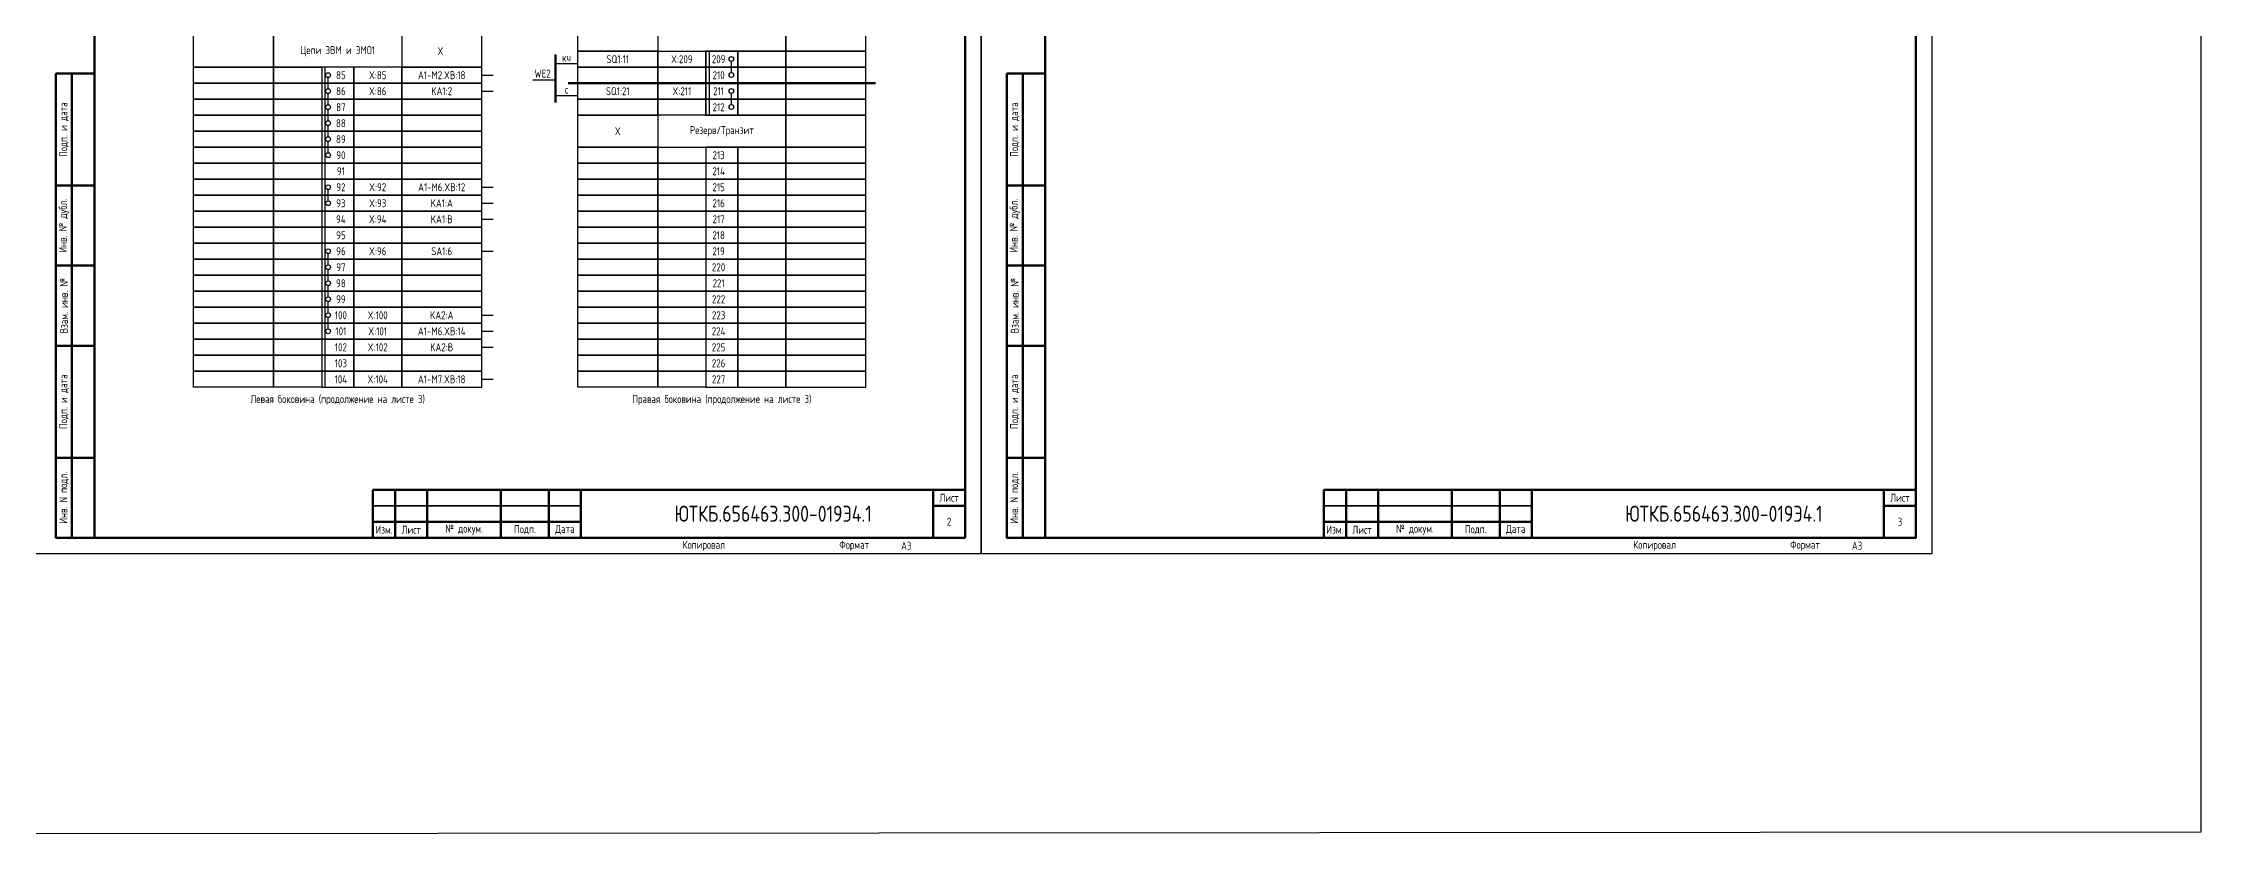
# Model space of a CAD drawing. Header units: millimetres. Extents: x -920 to 3495, y -90 to 589.
# Drawn here: x 2821 to 3495, y -90 to 160 of the extents above; entities that cross this region are included whole.
import ezdxf

# ---------------------------------------------------------------- set-up
doc = ezdxf.new("R2010")
doc.units = ezdxf.units.MM
doc.styles.add('Gost_type_A', font='GOST_A.TTF')

# ---------------------------------------------------------------- blocks, each defined once
blk = doc.blocks.new('Штамп левый нижний')
at = {"lineweight": 50}
for points in [[(-12, 145), (-7, 145), (-7, 110), (-12, 110)], [(-7, 145), (0, 145), (0, 110), (-7, 110)], [(-12, 110), (-7, 110), (-7, 85), (-12, 85)], [(-7, 110), (0, 110), (0, 85), (-7, 85)], [(-12, 85), (-7, 85), (-7, 60), (-12, 60)], [(-7, 85), (0, 85), (0, 60), (-7, 60)], [(-12, 60), (-7, 60), (-7, 25), (-12, 25)], [(-7, 60), (0, 60), (0, 25), (-7, 25)], [(-12, 25), (-7, 25), (-7, 0), (-12, 0)], [(-7, 25), (0, 25), (0, 0), (-7, 0)]]:
    blk.add_lwpolyline(points, close=True, dxfattribs=at)
at = {"char_height": 2.5, "attachment_point": 5, "rotation": 90, "style": 'Gost_type_A'}
for s, insert, width in [('Подп. и дата', (-9.5, 127.5), 35), ('Инв. № дубл.', (-9.5, 97.5), 25), ('Взам. инв. №', (-9.5, 72.5), 25), ('Подп. и дата', (-9.5, 42.5), 35), ('Инв. N подл.', (-9.5, 12.5), 25)]:
    blk.add_mtext(s, dxfattribs=dict(at, insert=insert, width=width))
blk = doc.blocks.new('Штамп малый нижний')
at = {"lineweight": 50}
for points in [[(-185, 15), (-178, 15), (-178, 5), (-185, 5)], [(-178, 15), (-168, 15), (-168, 5), (-178, 5)], [(-168, 15), (-145, 15), (-145, 5), (-168, 5)], [(-145, 15), (-130, 15), (-130, 5), (-145, 5)], [(-130, 15), (-120, 15), (-120, 5), (-130, 5)], [(-120, 15), (-10, 15), (-10, 0), (-120, 0)], [(-10, 15), (0, 15), (0, 10), (-10, 10)], [(-10, 10), (0, 10), (0, 0), (-10, 0)], [(-185, 5), (-178, 5), (-178, 0), (-185, 0)], [(-178, 5), (-168, 5), (-168, 0), (-178, 0)], [(-168, 5), (-145, 5), (-145, 0), (-168, 0)], [(-145, 5), (-130, 5), (-130, 0), (-145, 0)], [(-130, 5), (-120, 5), (-120, 0), (-130, 0)]]:
    blk.add_lwpolyline(points, close=True, dxfattribs=at)
for points in [[(-185, 15), (-178, 15), (-178, 10), (-185, 10)], [(-178, 15), (-168, 15), (-168, 10), (-178, 10)], [(-168, 15), (-145, 15), (-145, 10), (-168, 10)], [(-145, 15), (-130, 15), (-130, 10), (-145, 10)], [(-130, 15), (-120, 15), (-120, 10), (-130, 10)], [(-185, 10), (-178, 10), (-178, 5), (-185, 5)], [(-178, 10), (-168, 10), (-168, 5), (-178, 5)], [(-168, 10), (-145, 10), (-145, 5), (-168, 5)], [(-145, 10), (-130, 10), (-130, 5), (-145, 5)], [(-130, 10), (-120, 10), (-120, 5), (-130, 5)]]:
    blk.add_lwpolyline(points, close=True)
at = {"char_height": 2.5, "style": 'Gost_type_A'}
for s, insert, width, attachment_point in [('Лист', (-5, 12.5), 10, 5), ('Изм.', (-181.5, 2.5), 7, 5), ('Лист', (-173, 2.5), 10, 5), ('№ докум.', (-156.5, 2.5), 23, 5), ('Подп.', (-137.5, 2.5), 15, 5), ('Дата', (-125, 2.5), 10, 5), ('Копировал', (-75, -2.53), 13.1202, 6), ('Формат', (-30, -2.53), 13.1202, 6)]:
    blk.add_mtext(s, dxfattribs=dict(at, insert=insert, width=width, attachment_point=attachment_point))

msp = doc.modelspace()

# ---------------------------------------------------------------- linework, layer by layer
at = {"linetype": 'ByBlock', "lineweight": 60}
msp.add_line((2981, 141), (2981, 156), dxfattribs=at)
for p, q in [((2909, 152), (2909, 52)), ((2910, 145.25), (2910, 148.75)), ((2958, 149.5), (2961.62, 149.5)), ((2988, 153), (2981, 153)), ((2910, 140.25), (2910, 143.75)), ((2958, 144.5), (2961.62, 144.5)), ((2974, 148), (2981, 148)), ((2988, 143), (2981, 143)), ((2910, 135.25), (2910, 138.75)), ((2910, 130.25), (2910, 133.75)), ((2910, 125.25), (2910, 128.75)), ((2910, 110.25), (2910, 113.75)), ((2958, 114.5), (2961.62, 114.5)), ((2958, 109.5), (2961.62, 109.5)), ((2958, 104.5), (2961.62, 104.5)), ((2958, 94.5), (2961.62, 94.5)), ((2910, 90.25), (2910, 93.75)), ((2910, 85.25), (2910, 88.75)), ((2910, 80.25), (2910, 83.75)), ((2910, 75.25), (2910, 78.75)), ((2958, 74.5), (2961.62, 74.5)), ((2910, 70.25), (2910, 73.75)), ((2958, 69.5), (2961.62, 69.5)), ((2958, 64.5), (2961.62, 64.5)), ((2958, 54.5), (2961.62, 54.5))]:
    msp.add_line(p, q)
at = {"lineweight": -2}
for p, q in [((3036, 150.25), (3036, 153.75)), ((3036, 140.25), (3036, 143.75))]:
    msp.add_line(p, q, dxfattribs=at)
at = {"lineweight": 50}
msp.add_line((2985, 147), (3081, 147), dxfattribs=at)
at = {"color": 94, "lineweight": 30}
msp.add_lwpolyline([(-920, 586), (3495, 589), (3495, -87), (-920, -90)], close=True, dxfattribs=at)
for points in [[(3114, 420), (3114, 0), (2817, 0), (2817, 420)], [(3411, 420), (3411, 0), (3114, 0), (3114, 420)], [(2868, 162), (2893, 162), (2893, 152), (2868, 152)], [(2893, 162), (2933, 162), (2933, 152), (2893, 152)], [(2958, 162), (2933, 162), (2933, 152), (2958, 152)], [(2988, 167), (3013, 167), (3013, 157), (2988, 157)], [(3053, 167), (3013, 167), (3013, 157), (3053, 157)], [(3078, 167), (3053, 167), (3053, 157), (3078, 157)], [(2988, 157), (3013, 157), (3013, 152), (2988, 152)], [(3013, 157), (3028, 157), (3028, 152), (3013, 152)], [(3038, 157), (3028, 157), (3028, 152), (3038, 152)], [(3028, 157), (3029, 157), (3029, 137), (3028, 137)], [(3053, 157), (3038, 157), (3038, 152), (3053, 152)], [(3078, 157), (3053, 157), (3053, 152), (3078, 152)], [(2868, 152), (2893, 152), (2893, 147), (2868, 147)], [(2893, 152), (2908, 152), (2908, 147), (2893, 147)], [(2918, 152), (2908, 152), (2908, 147), (2918, 147)], [(2933, 152), (2918, 152), (2918, 147), (2933, 147)], [(2958, 152), (2933, 152), (2933, 147), (2958, 147)], [(2988, 152), (3013, 152), (3013, 147), (2988, 147)], [(3013, 152), (3028, 152), (3028, 147), (3013, 147)], [(3038, 152), (3028, 152), (3028, 147), (3038, 147)], [(3053, 152), (3038, 152), (3038, 147), (3053, 147)], [(3078, 152), (3053, 152), (3053, 147), (3078, 147)], [(2868, 147), (2893, 147), (2893, 142), (2868, 142)], [(2868, 142), (2893, 142), (2893, 137), (2868, 137)], [(2893, 147), (2908, 147), (2908, 142), (2893, 142)], [(2893, 142), (2908, 142), (2908, 137), (2893, 137)], [(2918, 147), (2908, 147), (2908, 142), (2918, 142)], [(2918, 142), (2908, 142), (2908, 137), (2918, 137)], [(2933, 147), (2918, 147), (2918, 142), (2933, 142)], [(2933, 142), (2918, 142), (2918, 137), (2933, 137)], [(2958, 147), (2933, 147), (2933, 142), (2958, 142)], [(2958, 142), (2933, 142), (2933, 137), (2958, 137)], [(2988, 147), (3013, 147), (3013, 142), (2988, 142)], [(2988, 142), (3013, 142), (3013, 137), (2988, 137)], [(3013, 147), (3028, 147), (3028, 142), (3013, 142)], [(3013, 142), (3028, 142), (3028, 137), (3013, 137)], [(3038, 147), (3028, 147), (3028, 142), (3038, 142)], [(3038, 142), (3028, 142), (3028, 137), (3038, 137)], [(3053, 147), (3038, 147), (3038, 142), (3053, 142)], [(3053, 142), (3038, 142), (3038, 137), (3053, 137)], [(3078, 147), (3053, 147), (3053, 142), (3078, 142)], [(3078, 142), (3053, 142), (3053, 137), (3078, 137)], [(2868, 137), (2893, 137), (2893, 132), (2868, 132)], [(2893, 137), (2908, 137), (2908, 132), (2893, 132)], [(2918, 137), (2908, 137), (2908, 132), (2918, 132)], [(2933, 137), (2918, 137), (2918, 132), (2933, 132)], [(2958, 137), (2933, 137), (2933, 132), (2958, 132)], [(2988, 137), (3013, 137), (3013, 127), (2988, 127)], [(3053, 137), (3013, 137), (3013, 127), (3053, 127)], [(3078, 137), (3053, 137), (3053, 127), (3078, 127)], [(2868, 132), (2893, 132), (2893, 127), (2868, 127)], [(2893, 132), (2908, 132), (2908, 127), (2893, 127)], [(2918, 132), (2908, 132), (2908, 127), (2918, 127)], [(2933, 132), (2918, 132), (2918, 127), (2933, 127)], [(2958, 132), (2933, 132), (2933, 127), (2958, 127)], [(2868, 127), (2893, 127), (2893, 122), (2868, 122)], [(2868, 122), (2893, 122), (2893, 117), (2868, 117)], [(2893, 127), (2908, 127), (2908, 122), (2893, 122)], [(2893, 122), (2908, 122), (2908, 117), (2893, 117)], [(2918, 127), (2908, 127), (2908, 122), (2918, 122)], [(2918, 122), (2908, 122), (2908, 117), (2918, 117)], [(2933, 127), (2918, 127), (2918, 122), (2933, 122)], [(2933, 122), (2918, 122), (2918, 117), (2933, 117)], [(2958, 127), (2933, 127), (2933, 122), (2958, 122)], [(2958, 122), (2933, 122), (2933, 117), (2958, 117)], [(2988, 127), (3013, 127), (3013, 122), (2988, 122)], [(2988, 122), (3013, 122), (3013, 117), (2988, 117)], [(2988, 122), (3013, 122), (3013, 117), (2988, 117)], [(3013, 127), (3028, 127), (3028, 122), (3013, 122)], [(3013, 122), (3028, 122), (3028, 117), (3013, 117)], [(3013, 122), (3028, 122), (3028, 117), (3013, 117)], [(3038, 127), (3028, 127), (3028, 122), (3038, 122)], [(3038, 122), (3028, 122), (3028, 117), (3038, 117)], [(3038, 122), (3028, 122), (3028, 117), (3038, 117)], [(3053, 127), (3038, 127), (3038, 122), (3053, 122)], [(3053, 122), (3038, 122), (3038, 117), (3053, 117)], [(3053, 122), (3038, 122), (3038, 117), (3053, 117)], [(3078, 127), (3053, 127), (3053, 122), (3078, 122)], [(3078, 122), (3053, 122), (3053, 117), (3078, 117)], [(3078, 122), (3053, 122), (3053, 117), (3078, 117)], [(2868, 117), (2893, 117), (2893, 112), (2868, 112)], [(2893, 117), (2908, 117), (2908, 112), (2893, 112)], [(2918, 117), (2908, 117), (2908, 112), (2918, 112)], [(2933, 117), (2918, 117), (2918, 112), (2933, 112)], [(2958, 117), (2933, 117), (2933, 112), (2958, 112)], [(2988, 117), (3013, 117), (3013, 112), (2988, 112)], [(2988, 117), (3013, 117), (3013, 112), (2988, 112)], [(3013, 117), (3028, 117), (3028, 112), (3013, 112)], [(3013, 117), (3028, 117), (3028, 112), (3013, 112)], [(3038, 117), (3028, 117), (3028, 112), (3038, 112)], [(3038, 117), (3028, 117), (3028, 112), (3038, 112)], [(3053, 117), (3038, 117), (3038, 112), (3053, 112)], [(3053, 117), (3038, 117), (3038, 112), (3053, 112)], [(3078, 117), (3053, 117), (3053, 112), (3078, 112)], [(3078, 117), (3053, 117), (3053, 112), (3078, 112)], [(2868, 112), (2893, 112), (2893, 107), (2868, 107)], [(2893, 112), (2908, 112), (2908, 107), (2893, 107)], [(2918, 112), (2908, 112), (2908, 107), (2918, 107)], [(2933, 112), (2918, 112), (2918, 107), (2933, 107)], [(2958, 112), (2933, 112), (2933, 107), (2958, 107)], [(2988, 112), (3013, 112), (3013, 107), (2988, 107)], [(2988, 112), (3013, 112), (3013, 107), (2988, 107)], [(3013, 112), (3028, 112), (3028, 107), (3013, 107)], [(3013, 112), (3028, 112), (3028, 107), (3013, 107)], [(3038, 112), (3028, 112), (3028, 107), (3038, 107)], [(3038, 112), (3028, 112), (3028, 107), (3038, 107)], [(3053, 112), (3038, 112), (3038, 107), (3053, 107)], [(3053, 112), (3038, 112), (3038, 107), (3053, 107)], [(3078, 112), (3053, 112), (3053, 107), (3078, 107)], [(3078, 112), (3053, 112), (3053, 107), (3078, 107)], [(2868, 107), (2893, 107), (2893, 102), (2868, 102)], [(2868, 102), (2893, 102), (2893, 97), (2868, 97)], [(2893, 107), (2908, 107), (2908, 102), (2893, 102)], [(2893, 102), (2908, 102), (2908, 97), (2893, 97)], [(2918, 107), (2908, 107), (2908, 102), (2918, 102)], [(2918, 102), (2908, 102), (2908, 97), (2918, 97)], [(2933, 107), (2918, 107), (2918, 102), (2933, 102)], [(2933, 102), (2918, 102), (2918, 97), (2933, 97)], [(2958, 107), (2933, 107), (2933, 102), (2958, 102)], [(2958, 102), (2933, 102), (2933, 97), (2958, 97)], [(2988, 107), (3013, 107), (3013, 102), (2988, 102)], [(2988, 102), (3013, 102), (3013, 97), (2988, 97)], [(3013, 107), (3028, 107), (3028, 102), (3013, 102)], [(3013, 102), (3028, 102), (3028, 97), (3013, 97)], [(3038, 107), (3028, 107), (3028, 102), (3038, 102)], [(3038, 102), (3028, 102), (3028, 97), (3038, 97)], [(3053, 107), (3038, 107), (3038, 102), (3053, 102)], [(3053, 102), (3038, 102), (3038, 97), (3053, 97)], [(3078, 107), (3053, 107), (3053, 102), (3078, 102)], [(3078, 102), (3053, 102), (3053, 97), (3078, 97)], [(2868, 97), (2893, 97), (2893, 92), (2868, 92)], [(2893, 97), (2908, 97), (2908, 92), (2893, 92)], [(2918, 97), (2908, 97), (2908, 92), (2918, 92)], [(2933, 97), (2918, 97), (2918, 92), (2933, 92)], [(2958, 97), (2933, 97), (2933, 92), (2958, 92)], [(2988, 97), (3013, 97), (3013, 92), (2988, 92)], [(3013, 97), (3028, 97), (3028, 92), (3013, 92)], [(3038, 97), (3028, 97), (3028, 92), (3038, 92)], [(3053, 97), (3038, 97), (3038, 92), (3053, 92)], [(3078, 97), (3053, 97), (3053, 92), (3078, 92)], [(2868, 92), (2893, 92), (2893, 87), (2868, 87)], [(2893, 92), (2908, 92), (2908, 87), (2893, 87)], [(2918, 92), (2908, 92), (2908, 87), (2918, 87)], [(2933, 92), (2918, 92), (2918, 87), (2933, 87)], [(2958, 92), (2933, 92), (2933, 87), (2958, 87)], [(2988, 92), (3013, 92), (3013, 87), (2988, 87)], [(3013, 92), (3028, 92), (3028, 87), (3013, 87)], [(3038, 92), (3028, 92), (3028, 87), (3038, 87)], [(3053, 92), (3038, 92), (3038, 87), (3053, 87)], [(3078, 92), (3053, 92), (3053, 87), (3078, 87)], [(2868, 87), (2893, 87), (2893, 82), (2868, 82)], [(2868, 82), (2893, 82), (2893, 77), (2868, 77)], [(2893, 87), (2908, 87), (2908, 82), (2893, 82)], [(2893, 82), (2908, 82), (2908, 77), (2893, 77)], [(2918, 87), (2908, 87), (2908, 82), (2918, 82)], [(2918, 82), (2908, 82), (2908, 77), (2918, 77)], [(2933, 87), (2918, 87), (2918, 82), (2933, 82)], [(2933, 82), (2918, 82), (2918, 77), (2933, 77)], [(2958, 87), (2933, 87), (2933, 82), (2958, 82)], [(2958, 82), (2933, 82), (2933, 77), (2958, 77)], [(2988, 87), (3013, 87), (3013, 82), (2988, 82)], [(2988, 82), (3013, 82), (3013, 77), (2988, 77)], [(3013, 87), (3028, 87), (3028, 82), (3013, 82)], [(3013, 82), (3028, 82), (3028, 77), (3013, 77)], [(3038, 87), (3028, 87), (3028, 82), (3038, 82)], [(3038, 82), (3028, 82), (3028, 77), (3038, 77)], [(3053, 87), (3038, 87), (3038, 82), (3053, 82)], [(3053, 82), (3038, 82), (3038, 77), (3053, 77)], [(3078, 87), (3053, 87), (3053, 82), (3078, 82)], [(3078, 82), (3053, 82), (3053, 77), (3078, 77)], [(2868, 77), (2893, 77), (2893, 72), (2868, 72)], [(2893, 77), (2908, 77), (2908, 72), (2893, 72)], [(2918, 77), (2908, 77), (2908, 72), (2918, 72)], [(2933, 77), (2918, 77), (2918, 72), (2933, 72)], [(2958, 77), (2933, 77), (2933, 72), (2958, 72)], [(2988, 77), (3013, 77), (3013, 72), (2988, 72)], [(3013, 77), (3028, 77), (3028, 72), (3013, 72)], [(3038, 77), (3028, 77), (3028, 72), (3038, 72)], [(3053, 77), (3038, 77), (3038, 72), (3053, 72)], [(3078, 77), (3053, 77), (3053, 72), (3078, 72)], [(2868, 72), (2893, 72), (2893, 67), (2868, 67)], [(2893, 72), (2908, 72), (2908, 67), (2893, 67)], [(2918, 72), (2908, 72), (2908, 67), (2918, 67)], [(2933, 72), (2918, 72), (2918, 67), (2933, 67)], [(2958, 72), (2933, 72), (2933, 67), (2958, 67)], [(2988, 72), (3013, 72), (3013, 67), (2988, 67)], [(3013, 72), (3028, 72), (3028, 67), (3013, 67)], [(3038, 72), (3028, 72), (3028, 67), (3038, 67)], [(3053, 72), (3038, 72), (3038, 67), (3053, 67)], [(3078, 72), (3053, 72), (3053, 67), (3078, 67)], [(2868, 67), (2893, 67), (2893, 62), (2868, 62)], [(2868, 62), (2893, 62), (2893, 57), (2868, 57)], [(2893, 67), (2908, 67), (2908, 62), (2893, 62)], [(2893, 62), (2908, 62), (2908, 57), (2893, 57)], [(2918, 67), (2908, 67), (2908, 62), (2918, 62)], [(2918, 62), (2908, 62), (2908, 57), (2918, 57)], [(2933, 67), (2918, 67), (2918, 62), (2933, 62)], [(2933, 62), (2918, 62), (2918, 57), (2933, 57)], [(2958, 67), (2933, 67), (2933, 62), (2958, 62)], [(2958, 62), (2933, 62), (2933, 57), (2958, 57)], [(2988, 67), (3013, 67), (3013, 62), (2988, 62)], [(2988, 62), (3013, 62), (3013, 57), (2988, 57)], [(3013, 67), (3028, 67), (3028, 62), (3013, 62)], [(3013, 62), (3028, 62), (3028, 57), (3013, 57)], [(3038, 67), (3028, 67), (3028, 62), (3038, 62)], [(3038, 62), (3028, 62), (3028, 57), (3038, 57)], [(3053, 67), (3038, 67), (3038, 62), (3053, 62)], [(3053, 62), (3038, 62), (3038, 57), (3053, 57)], [(3078, 67), (3053, 67), (3053, 62), (3078, 62)], [(3078, 62), (3053, 62), (3053, 57), (3078, 57)], [(2868, 57), (2893, 57), (2893, 52), (2868, 52)], [(2893, 57), (2908, 57), (2908, 52), (2893, 52)], [(2918, 57), (2908, 57), (2908, 52), (2918, 52)], [(2933, 57), (2918, 57), (2918, 52), (2933, 52)], [(2958, 57), (2933, 57), (2933, 52), (2958, 52)], [(2988, 57), (3013, 57), (3013, 52), (2988, 52)], [(3013, 57), (3028, 57), (3028, 52), (3013, 52)], [(3038, 57), (3028, 57), (3028, 52), (3038, 52)], [(3053, 57), (3038, 57), (3038, 52), (3053, 52)], [(3078, 57), (3053, 57), (3053, 52), (3078, 52)]]:
    msp.add_lwpolyline(points, close=True)
at = {"lineweight": 50}
for points in [[(3109, 415), (3109, 5), (2837, 5), (2837, 415)], [(3406, 415), (3406, 5), (3134, 5), (3134, 415)]]:
    msp.add_lwpolyline(points, close=True, dxfattribs=at)
at = {"lineweight": -2}
for centre in [(3036, 154.55), (3036, 149.55), (3036, 144.55), (3036, 139.55)]:
    msp.add_circle(centre, 0.75, dxfattribs=at)
for centre in [(2910, 149.5), (2910, 144.5), (2910, 139.5), (2910, 134.5), (2910, 129.5), (2910, 124.5), (2910, 114.5), (2910, 109.5), (2910, 94.5), (2910, 89.5), (2910, 84.5), (2910, 79.5), (2910, 74.5), (2910, 69.5)]:
    msp.add_circle(centre, 0.75)

# ---------------------------------------------------------------- block references
at = {"color": 1}
for p in [(2837, 5), (3134, 5)]:
    msp.add_blockref('Штамп левый нижний', p, dxfattribs=at)
for p in [(3109, 5), (3406, 5)]:
    msp.add_blockref('Штамп малый нижний', p)

# ---------------------------------------------------------------- texts
at = {"style": 'Gost_type_A'}
for s, insert, char_height, width, attachment_point in [('Цепи ЭВМ и ЭМО1', (2913, 157), 2.5, 40, 5), ('X', (2945.09, 157), 2.5, 25, 5), ('кч', (2984.5, 155), 2.5, 7, 5), ('SQ1:11', (3000.5, 154.5), 2.5, 25, 5), ('A1-M2.XВ:18', (2945.5, 149.5), 2.5, 25, 5), ('WE2', (2977, 150), 2.5, 7, 5), ('KA1:2', (2945.5, 144.5), 2.5, 25, 5), ('с', (2984.5, 145), 2.5, 7, 5), ('SQ1:21', (3000.5, 144.5), 2.5, 25, 5), ('X', (3000.5, 132), 2.5, 25, 5), ('Резерв/Транзит', (3033, 132), 2.5, 40, 5), ('A1-M6.XВ:12', (2945.5, 114.5), 2.5, 25, 5), ('KA1:A', (2945.5, 109.5), 2.5, 25, 5), ('KA1:B', (2945.5, 104.5), 2.5, 25, 5), ('SA1:6', (2945.5, 94.5), 2.5, 25, 5), ('KA2:A', (2945.5, 74.5), 2.5, 25, 5), ('A1-M6.XВ:14', (2945.5, 69.5), 2.5, 25, 5), ('KA2:B', (2945.5, 64.5), 2.5, 25, 5), ('A1-M7.XВ:18', (2945.5, 54.5), 2.5, 25, 5), ('Левая боковина (продолжение на листе 3)', (2913, 48), 2.5, 90, 5), ('Правая боковина (продолжение на листе 3)', (3033, 48), 2.5, 90, 5), ('ЮТКБ.656463.300-019Э4.1', (3049, 12.5), 5, 120, 5), ('ЮТКБ.656463.300-019Э4.1', (3346, 12.5), 5, 120, 5), ('2', (3104, 10), 2.5, 10, 5), ('3', (3401, 10), 2.5, 10, 5), ('A3', (3089, 2.5), 2.5, 20, 4), ('A3', (3089, 2.5), 2.5, 20, 4), ('A3', (3386, 2.5), 2.5, 20, 4), ('A3', (3386, 2.5), 2.5, 20, 4)]:
    msp.add_mtext(s, dxfattribs=dict(at, insert=insert, char_height=char_height, width=width, attachment_point=attachment_point))
at = {"ltscale": 10, "char_height": 2.5, "attachment_point": 5, "style": 'Gost_type_A'}
for s, insert, width in [('X:209', (3020.5, 154.5), 15), ('209', (3032, 154.5), 8), ('85', (2914, 149.5), 8), ('X:85', (2925.5, 149.5), 15), ('210', (3032, 149.5), 8), ('86', (2914, 144.5), 8), ('X:86', (2925.5, 144.5), 15), ('X:211', (3020.5, 144.5), 15), ('211', (3032, 144.5), 8), ('88', (2914, 134.5), 8), ('87', (2914, 139.5), 8), ('212', (3032, 139.5), 8), ('89', (2914, 129.5), 8), ('90', (2914, 124.5), 8), ('213', (3032, 124.5), 8), ('92', (2914, 114.5), 8), ('91', (2914, 119.5), 8), ('X:92', (2925.5, 114.5), 15), ('214', (3032, 119.5), 8), ('215', (3032, 114.5), 8), ('93', (2914, 109.5), 8), ('X:93', (2925.5, 109.5), 15), ('216', (3032, 109.5), 8), ('94', (2914, 104.5), 8), ('X:94', (2925.5, 104.5), 15), ('217', (3032, 104.5), 8), ('95', (2914, 99.5), 8), ('96', (2914, 94.5), 8), ('X:96', (2925.5, 94.5), 15), ('218', (3032, 99.5), 8), ('219', (3032, 94.5), 8), ('97', (2914, 89.5), 8), ('220', (3032, 89.5), 8), ('98', (2914, 84.5), 8), ('221', (3032, 84.5), 8), ('100', (2914, 74.5), 8), ('99', (2914, 79.5), 8), ('X:100', (2925.5, 74.5), 15), ('223', (3032, 74.5), 8), ('222', (3032, 79.5), 8), ('101', (2914, 69.5), 8), ('X:101', (2925.5, 69.5), 15), ('224', (3032, 69.5), 8), ('103', (2914, 59.5), 8), ('102', (2914, 64.5), 8), ('X:102', (2925.5, 64.5), 15), ('225', (3032, 64.5), 8), ('226', (3032, 59.5), 8), ('104', (2914, 54.5), 8), ('X:104', (2925.5, 54.5), 15), ('227', (3032, 54.5), 8)]:
    msp.add_mtext(s, dxfattribs=dict(at, insert=insert, width=width))

doc.saveas('drawing.dxf')
